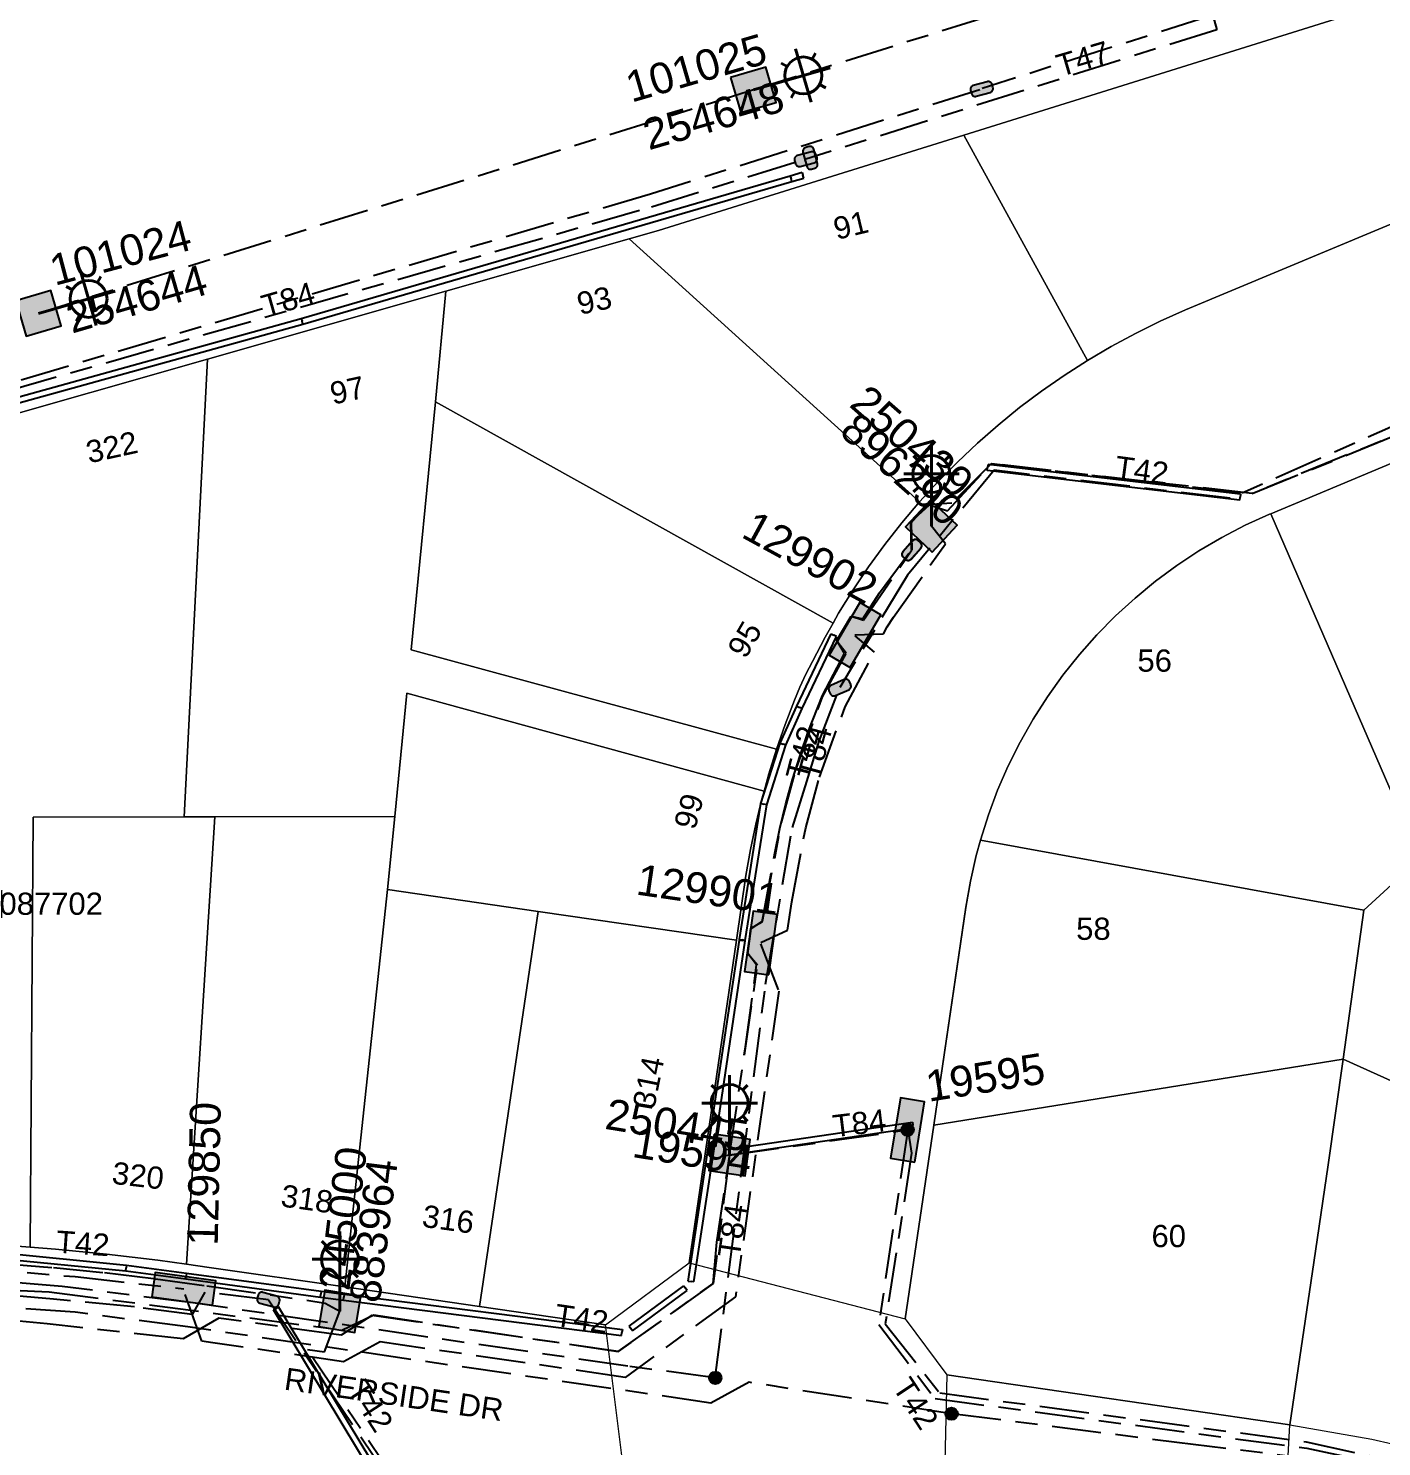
# Model space of a CAD drawing. Header units: metres. Extents: x 299140 to 300955, y 6226202 to 6227439.
# Drawn here: x 300373.7 to 300483.5, y 6226872.3 to 6226987.2 of the extents above; entities that cross this region are included whole.
import ezdxf
from ezdxf.enums import TextEntityAlignment as Align

# ---------------------------------------------------------------- set-up
doc = ezdxf.new("R2010")
doc.units = ezdxf.units.M
doc.linetypes.add('Cable Exist UG', pattern=[8.2, 4, -1.2, 1.8, -1.2])
doc.linetypes.add('HIDDEN', pattern=[0.375, 0.25, -0.125])
doc.layers.get('0').update_dxf_attribs({"color": 6})
for name, color, linetype, lineweight in [('Cadastre Land Parcels_SP_EXT', 9, 'Continuous', 5), ('Cadastre Other Property_SP_EXT', 9, 'HIDDEN', 5), ('Cadastre Roads_SP_EXT', 9, 'Continuous', 5)]:
    doc.layers.add(name, color=color, linetype=linetype, lineweight=lineweight)
for name, color, linetype in [('Duct_SP_EXT', 7, 'Continuous'), ('Equip_HV_EXT', 7, 'Continuous'), ('Equip_LV_EXT', 7, 'Continuous'), ('Equip_SL_EXT', 7, 'Continuous'), ('Equip_SP_SL_EXT', 7, 'Continuous'), ('Mains_HV_EXT', 7, 'Continuous'), ('Mains_LV_EXT', 7, 'Continuous'), ('Mains_LV_SL_EXT', 7, 'Continuous'), ('Mains_SL_EXT', 7, 'Continuous'), ('SupportsUG_SP_LV_EXT', 7, 'Continuous'), ('SupportsUG_SP_LV_SL_EXT', 7, 'Continuous')]:
    doc.layers.add(name, color=color, linetype=linetype)
doc.styles.add('COLUMN_LABEL', font='arial.ttf')
doc.styles.add('iecARIAL', font='arial.ttf', dxfattribs={"height": 2})
doc.styles.add('POLE_LABEL', font='arial.ttf')
doc.styles.get("Standard").update_dxf_attribs({"font": 'arial.ttf'})

# ---------------------------------------------------------------- blocks, each defined once
blk = doc.blocks.new('COLUMN_EXT')
blk.add_hatch(color=256).paths.add_polyline_path([(-1.49, 1.48), (-1.49, -1.49), (1.48, -1.49), (1.48, 1.48)])
blk.add_lwpolyline([(-1.49, -1.49), (1.48, -1.49), (1.48, 1.48), (-1.49, 1.48)], close=True)
for tag, height, style, flags, p in [('ASSET_NUM', 2.5, 'COLUMN_LABEL', 8, (2, 2)), ('STRUCTURE_PLANT_NUMBER', 0.2, 'POLE_LABEL', 9, (1.81, 0.03)), ('STREET_CODE', 0.2, 'COLUMN_LABEL', 9, (1.81, -0.2))]:
    blk.add_attdef(tag, text='', height=height, dxfattribs=dict(style=style, flags=flags)).set_placement(p, align=Align.MIDDLE_LEFT)
at = {"flags": 9}
for tag, p in [('COLUMN_TYPE', (1.81, -0.4)), ('OWNED_BY', (1.81, -0.6)), ('STATE', (1.81, -0.8)), ('USAGE', (1.81, -1)), ('LEGEND', (1.81, -1.2)), ('STREETNAME', (1.81, -1.6)), ('SUBURB', (1.81, -1.8)), ('LOCATION', (1.81, -1.4)), ('NOTES', (1.81, -2))]:
    blk.add_attdef(tag, text='', height=0.2, dxfattribs=at).set_placement(p, align=Align.MIDDLE_LEFT)
at = {"flags": 1}
blk.add_attdef('Z', (1.81, -2.35), '', height=0.2, dxfattribs=at)
blk = doc.blocks.new('PILLAR_EXT')
blk.add_hatch(color=256).paths.add_polyline_path([(-2.475, 0.99), (-2.475, -0.99), (2.475, -0.99), (2.475, 0.99)])
blk.add_lwpolyline([(-2.475, -0.99), (2.475, -0.99), (2.475, 0.99), (-2.475, 0.99)], close=True)
at = {"style": 'iecARIAL', "flags": 8}
blk.add_attdef('ASSET_NUM', (1.5, 3.5), '', height=2.5, dxfattribs=at)
for tag, p, flags in [('OWNED_BY', (0, -0.2), 9), ('STATE', (0, -0.4), 9), ('SUPPORT_TYPE', (0, -0.6), 9), ('USAGE', (0, -0.8), 9), ('LEGEND', (0, -1), 9), ('LOCATION', (0, -1.2), 9), ('STREETNAME', (0, -1.8), 9), ('SUBURB', (0, -2), 1), ('NOTES', (0, -1.4), 9), ('PARENT', (0, -1.6), 9)]:
    blk.add_attdef(tag, p, '', height=0.2, dxfattribs=dict(flags=flags))
blk = doc.blocks.new('SL_LANTERN_EXT')
at = {"lineweight": 40}
for p, q in [((0, 1.97), (0, 6.47)), ((-1.46, 5.68), (-1.06, 5.28)), ((1.46, 5.68), (1.06, 5.28)), ((-2.25, 4.22), (2.25, 4.22)), ((-1.46, 2.76), (-1.06, 3.16)), ((0, 0), (0, 2.72)), ((1.46, 2.76), (1.06, 3.16))]:
    blk.add_line(p, q, dxfattribs=at)
blk.add_circle((0, 4.22), 1.5, dxfattribs=at)
at = {"style": 'iecARIAL', "flags": 8}
blk.add_attdef('ASSET_NUM', (1.5, 1.5), '', height=2.5, dxfattribs=at)
for tag, p, height, flags in [('CONSTRUCTED_VOLTAGE', (0.98, -0.65), 0.2, 9), ('CONTROL_TYPE', (0.98, -0.85), 0.2, 9), ('LANTERN_PURPOSE', (0.98, -1.05), 0.2, 9), ('LANTERN_TYPE', (0.98, -1.25), 0.2, 9), ('LNUMBER', (2.18, -3.25), 2.5, 8), ('OPERATING_VOLTAGE', (0.98, -1.65), 0.2, 9), ('ORIENTATION', (0.98, -1.85), 0.2, 9), ('OWNED_BY', (0.98, -2.05), 0.2, 9), ('STATE', (0.98, -2.25), 0.2, 9), ('NO_PHASES', (0.98, -1.45), 0.2, 9), ('USAGE', (0.98, -2.45), 0.2, 9), ('CEXIST', (0.98, -2.65), 0.2, 9), ('CNEW', (0.98, -2.85), 0.2, 9), ('CNUMBER', (0.98, -3.05), 0.2, 9), ('CREMOVE', (0.98, -3.25), 0.2, 9), ('CREPLACE', (0.98, -3.45), 0.2, 9), ('LKINGHEIGHT', (0.98, -3.65), 0.2, 9), ('LBRACKET', (0.98, -3.85), 0.2, 9), ('LBRACKETVOCAB', (0.98, -4.05), 0.2, 9), ('LCATEGORY', (0.98, -4.25), 0.2, 9), ('LCHARGE1', (0.98, -4.45), 0.2, 9), ('LCHARGE1PERCENT', (0.98, -4.65), 0.2, 9), ('LCHARGE2', (0.98, -4.85), 0.2, 9), ('LCHARGE2PERCENT', (0.98, -5.05), 0.2, 9), ('LCHARGE3', (0.98, -5.25), 0.2, 9), ('LCHARGE3PERCENT', (0.98, -5.45), 0.2, 9), ('LEXIST', (0.98, -5.65), 0.2, 9), ('LLAMP', (0.98, -5.85), 0.2, 9), ('LLAMPVOCAB', (0.98, -6.05), 0.2, 9), ('LMAST', (0.98, -6.25), 0.2, 9), ('LMASTVOCAB', (0.98, -6.45), 0.2, 9), ('LNEW', (0.98, -6.65), 0.2, 9), ('LANTNUMBER', (0.98, -6.85), 0.2, 9), ('LOUTREACH', (0.98, -7.25), 0.2, 9), ('LOUTREACHVOCAB', (0.98, -7.45), 0.2, 9), ('LRATECODE', (0.98, -7.65), 0.2, 9), ('LREMOVE', (0.98, -7.85), 0.2, 9), ('LREPLACE', (0.98, -8.05), 0.2, 9), ('STREETNAME', (0.98, -9.25), 0.2, 9), ('LTYPE', (0.98, -8.25), 0.2, 9), ('LTYPEVOCAB', (0.98, -8.45), 0.2, 9), ('LEGEND', (0.98, -8.65), 0.2, 9), ('LOCATION', (0.98, -8.85), 0.2, 9), ('NOTES', (0.98, -9.05), 0.2, 9), ('SUBURB', (0.98, -9.45), 0.2, 1)]:
    blk.add_attdef(tag, p, '', height=height, dxfattribs=dict(flags=flags))
blk = doc.blocks.new('SL_STJ_EXT')
h = blk.add_hatch(color=256)
edge = h.paths.add_edge_path()
edge.add_ellipse((-0.59, 0.13), major_axis=(0.226, 0.226), ratio=1, start_angle=45, end_angle=135)
edge.add_line((-0.91, 0.13), (-0.91, -0.13))
edge.add_ellipse((-0.59, -0.13), major_axis=(0.226, 0.226), ratio=1, start_angle=135, end_angle=225)
edge.add_line((-0.59, -0.45), (0.59, -0.45))
edge.add_ellipse((0.59, -0.13), major_axis=(-0.226, 0.226), ratio=1, start_angle=135, end_angle=225)
edge.add_line((0.91, -0.13), (0.91, 0.13))
edge.add_ellipse((0.59, 0.13), major_axis=(-0.226, 0.226), ratio=1, start_angle=225, end_angle=315)
edge.add_line((0.59, 0.45), (-0.59, 0.45))
blk.add_lwpolyline([(-0.91, 0.13), (-0.91, -0.13, 0.414214), (-0.59, -0.45), (0.59, -0.45, 0.414214), (0.91, -0.13), (0.91, 0.13, 0.414214), (0.59, 0.45), (-0.59, 0.45, 0.414214)], format="xyb", close=True)
at = {"flags": 1}
blk.add_attdef('Z', (0, 0), '', height=0.2, dxfattribs=at)
at = {"flags": 9}
for tag, p in [('ORIENTATION', (0, 0)), ('USAGE', (0, -0.2)), ('LEGEND', (0, -0.4)), ('NOTES', (0, -0.6))]:
    blk.add_attdef(tag, text='', height=0.2, dxfattribs=at).set_placement(p, align=Align.MIDDLE_LEFT)
blk = doc.blocks.new('HV_STJ_EXT')
h = blk.add_hatch(color=256)
edge = h.paths.add_edge_path()
edge.add_ellipse((-0.59, 0.13), major_axis=(0.226, 0.226), ratio=1, start_angle=45, end_angle=135)
edge.add_line((-0.91, 0.13), (-0.91, -0.13))
edge.add_ellipse((-0.59, -0.13), major_axis=(0.226, 0.226), ratio=1, start_angle=135, end_angle=225)
edge.add_line((-0.59, -0.45), (0.59, -0.45))
edge.add_ellipse((0.59, -0.13), major_axis=(-0.226, 0.226), ratio=1, start_angle=135, end_angle=225)
edge.add_line((0.91, -0.13), (0.91, 0.13))
edge.add_ellipse((0.59, 0.13), major_axis=(-0.226, 0.226), ratio=1, start_angle=225, end_angle=315)
edge.add_line((0.59, 0.45), (-0.59, 0.45))
blk.add_lwpolyline([(-0.91, 0.13), (-0.91, -0.13, 0.414214), (-0.59, -0.45), (0.59, -0.45, 0.414214), (0.91, -0.13), (0.91, 0.13, 0.414214), (0.59, 0.45), (-0.59, 0.45, 0.414214)], format="xyb", close=True)
for tag, flags, p in [('ORIENTATION', 9, (1.5, 0)), ('Z', 1, (1.5, -0.8)), ('USAGE', 9, (1.5, -0.2)), ('LEGEND', 9, (1.5, -0.4)), ('NOTES', 9, (1.5, -0.6))]:
    blk.add_attdef(tag, text='', height=0.2, dxfattribs=dict(flags=flags)).set_placement(p, align=Align.MIDDLE_LEFT)
blk = doc.blocks.new('LV_STJ_EXT')
h = blk.add_hatch(color=256)
edge = h.paths.add_edge_path()
edge.add_ellipse((-0.59, 0.13), major_axis=(0.226, 0.226), ratio=1, start_angle=45, end_angle=135)
edge.add_line((-0.91, 0.13), (-0.91, -0.13))
edge.add_ellipse((-0.59, -0.13), major_axis=(0.226, 0.226), ratio=1, start_angle=135, end_angle=225)
edge.add_line((-0.59, -0.45), (0.59, -0.45))
edge.add_ellipse((0.59, -0.13), major_axis=(-0.226, 0.226), ratio=1, start_angle=135, end_angle=225)
edge.add_line((0.91, -0.13), (0.91, 0.13))
edge.add_ellipse((0.59, 0.13), major_axis=(-0.226, 0.226), ratio=1, start_angle=225, end_angle=315)
edge.add_line((0.59, 0.45), (-0.59, 0.45))
blk.add_lwpolyline([(-0.91, 0.13), (-0.91, -0.13, 0.414214), (-0.59, -0.45), (0.59, -0.45, 0.414214), (0.91, -0.13), (0.91, 0.13, 0.414214), (0.59, 0.45), (-0.59, 0.45, 0.414214)], format="xyb", close=True)
at = {"flags": 1}
blk.add_attdef('Z', (0, 0), '', height=0.2, dxfattribs=at)
at = {"flags": 9}
for tag, p in [('ORIENTATION', (0, 0)), ('USAGE', (0, -0.2)), ('LEGEND', (0, -0.4)), ('NOTES', (0, -0.6))]:
    blk.add_attdef(tag, text='', height=0.2, dxfattribs=at).set_placement(p, align=Align.MIDDLE_LEFT)
blk = doc.blocks.new('CONNECTOR_NODE_EXT')
h = blk.add_hatch(color=256)
edge = h.paths.add_edge_path()
edge.add_arc((0, 0), 0.5, 0, 360)
blk.add_circle((0, 0), 0.5)
at = {"flags": 1}
blk.add_attdef('Z', (0, 0), '', height=0.2, dxfattribs=at)
at = {"flags": 9}
for tag, p in [('CONNECTOR_TYPE', (0, 0)), ('CONSTRUCTED_VOLTAGE', (0, -0.2)), ('OPERATING_VOLTAGE', (0, -0.6)), ('ORIENTATION', (0, -0.8)), ('SUBTYPE', (0, -1)), ('NO_PHASES', (0, -0.4)), ('USAGE', (0, -1.2)), ('NOTES', (0, -1.4))]:
    blk.add_attdef(tag, text='', height=0.2, dxfattribs=at).set_placement(p, align=Align.MIDDLE_LEFT)

msp = doc.modelspace()

# ---------------------------------------------------------------- linework, layer by layer
at = {"layer": 'Cadastre Land Parcels_SP_EXT', "linetype": 'Continuous'}
msp.add_lwpolyline([(300569.3, 6227015.97), (300449.63, 6226978.58), (300459.64, 6226960.31), (300461.57, 6226961.44), (300463.54, 6226962.5), (300465.54, 6226963.49), (300467.6, 6226964.43), (300513.98, 6226983.77), (300516.01, 6226984.56), (300518.07, 6226985.28), (300520.14, 6226985.91), (300522.24, 6226986.48), (300524.36, 6226986.96), (300526.49, 6226987.37)], dxfattribs=at)
for points in [[(300447.53, 6226950.49), (300449.1, 6226952.08), (300450.72, 6226953.61), (300452.41, 6226955.08), (300454.14, 6226956.49), (300455.93, 6226957.83), (300457.76, 6226959.1), (300459.64, 6226960.31), (300449.63, 6226978.58), (300424.85, 6226970.84), (300422.47, 6226970.16), (300446.02, 6226948.84), (300447.53, 6226950.49)], [(300439.46, 6226939.82), (300440.64, 6226941.72), (300441.88, 6226943.57), (300443.2, 6226945.38), (300444.58, 6226947.14), (300446.02, 6226948.84), (300422.47, 6226970.16), (300407.6, 6226965.92), (300406.77, 6226956.95), (300439.01, 6226939.02), (300439.46, 6226939.82)], [(300404.8, 6226936.85), (300406.77, 6226956.95), (300407.6, 6226965.92), (300388.26, 6226960.41), (300386.38, 6226923.31), (300388.88, 6226923.32), (300403.46, 6226923.34), (300404.45, 6226933.35), (300433.42, 6226925.4), (300433.8, 6226926.8), (300434.43, 6226928.81), (300404.8, 6226936.85)], [(300388.26, 6226960.41), (300369.28, 6226955.01), (300371.65, 6226928.4), (300371.37, 6226888.63), (300371.76, 6226888.6), (300373.88, 6226888.43), (300374.12, 6226923.3), (300386.38, 6226923.31), (300388.26, 6226960.41)], [(300435.13, 6226930.8), (300435.89, 6226932.77), (300436.31, 6226933.83), (300436.79, 6226934.88), (300437.33, 6226935.9), (300438.36, 6226937.88), (300439.01, 6226939.02), (300406.77, 6226956.95), (300404.8, 6226936.85), (300434.43, 6226928.81), (300435.13, 6226930.8)], [(300486.62, 6226919.93), (300497.27, 6226925.97), (300505.42, 6226930.67), (300503.43, 6226934.1), (300501.62, 6226937.64), (300500.2, 6226940.76), (300495.33, 6226952.24), (300490.07, 6226954.38), (300474.51, 6226947.88), (300486.62, 6226919.93)], [(300486.62, 6226919.93), (300474.51, 6226947.88), (300474.4, 6226947.84), (300472.44, 6226946.95), (300470.54, 6226945.96), (300468.69, 6226944.87), (300466.9, 6226943.69), (300465.17, 6226942.42), (300463.51, 6226941.05), (300461.92, 6226939.61), (300460.41, 6226938.08), (300458.99, 6226936.47), (300457.65, 6226934.79), (300456.4, 6226933.05), (300455.25, 6226931.24), (300454.18, 6226929.37), (300453.22, 6226927.45), (300452.36, 6226925.48), (300451.61, 6226923.47), (300450.96, 6226921.42), (300482.07, 6226915.74), (300486.62, 6226919.93)], [(300431.94, 6226918.56), (300432.32, 6226920.66), (300432.75, 6226922.72), (300433.24, 6226924.77), (300433.42, 6226925.4), (300404.45, 6226933.35), (300403.46, 6226923.34), (300402.86, 6226917.41), (300415.1, 6226915.64), (300431.17, 6226913.32), (300431.94, 6226918.56)], [(300512.12, 6226921.42), (300511.63, 6226922.01), (300511.14, 6226922.6), (300510.67, 6226923.19), (300510.2, 6226923.79), (300509.73, 6226924.39), (300509.27, 6226925), (300508.82, 6226925.61), (300508.37, 6226926.23), (300507.93, 6226926.85), (300507.5, 6226927.48), (300507.07, 6226928.11), (300506.64, 6226928.74), (300506.23, 6226929.38), (300505.82, 6226930.02), (300505.42, 6226930.67), (300497.27, 6226925.97), (300486.62, 6226919.93), (300482.07, 6226915.74), (300480.38, 6226903.68), (300495.85, 6226896.7), (300512.12, 6226921.42)], [(300388.88, 6226923.32), (300386.38, 6226923.31), (300374.12, 6226923.3), (300373.88, 6226888.43), (300375.93, 6226888.27), (300380.09, 6226887.85), (300384.24, 6226887.36), (300386.58, 6226887.04), (300388.88, 6226923.32)], [(300402.86, 6226917.41), (300403.46, 6226923.34), (300388.88, 6226923.32), (300386.58, 6226887.04), (300388.42, 6226886.79), (300399.41, 6226885.2), (300402.86, 6226917.41)], [(300482.07, 6226915.74), (300450.96, 6226921.42), (300450.62, 6226920.18), (300450.15, 6226918.09), (300449.78, 6226915.97), (300447.18, 6226898.31), (300480.38, 6226903.68), (300482.07, 6226915.74)], [(300415.1, 6226915.64), (300402.86, 6226917.41), (300399.41, 6226885.2), (300410.33, 6226883.62), (300415.1, 6226915.64)], [(300427.34, 6226887.16), (300431.17, 6226913.32), (300415.1, 6226915.64), (300410.33, 6226883.62), (300420.55, 6226882.14), (300427.34, 6226887.16)], [(300476.06, 6226874.02), (300478.01, 6226887.18), (300479.16, 6226895.11), (300480.38, 6226903.68), (300447.18, 6226898.31), (300444.87, 6226882.61), (300448.25, 6226878.08), (300476.06, 6226874.02)], [(300498.6, 6226895.46), (300480.38, 6226903.68), (300479.16, 6226895.11), (300478.01, 6226887.18), (300476.06, 6226874.02), (300482.72, 6226872.86), (300489.3, 6226871.36), (300494.58, 6226869.89), (300498.6, 6226895.46)]]:
    msp.add_lwpolyline(points, close=True, dxfattribs=at)
at = {"layer": 'Cadastre Roads_SP_EXT', "linetype": 'Continuous'}
for points in [[(300205.55, 6226948.1), (300216.46, 6226946.54), (300231.33, 6226944.42), (300251.36, 6226941.55), (300260.54, 6226940.24), (300263.43, 6226940.43), (300264.55, 6226940.51), (300266.51, 6226940.64), (300280.28, 6226941.54), (300296.87, 6226942.64), (300313.31, 6226943.72), (300334.67, 6226945.13), (300348.25, 6226949.07), (300324.27, 6226952.89), (300352.82, 6226960.94), (300355.52, 6226951.09), (300369.28, 6226955.01), (300388.26, 6226960.41), (300407.6, 6226965.92), (300422.47, 6226970.16), (300424.85, 6226970.84), (300449.63, 6226978.58), (300569.3, 6227015.97)], [(300513.98, 6226983.77), (300467.6, 6226964.43), (300465.54, 6226963.49), (300463.54, 6226962.5), (300461.57, 6226961.44), (300459.64, 6226960.31), (300457.76, 6226959.1), (300455.93, 6226957.83), (300454.14, 6226956.49), (300452.41, 6226955.08), (300450.72, 6226953.61), (300449.1, 6226952.08), (300447.53, 6226950.49), (300446.02, 6226948.84), (300444.58, 6226947.14), (300443.2, 6226945.38), (300441.88, 6226943.57), (300440.64, 6226941.72), (300439.46, 6226939.82), (300439.01, 6226939.02), (300438.36, 6226937.88), (300437.33, 6226935.9), (300436.79, 6226934.88), (300436.31, 6226933.83), (300435.89, 6226932.77), (300435.13, 6226930.8), (300434.43, 6226928.81), (300433.8, 6226926.8), (300433.42, 6226925.4), (300433.24, 6226924.77), (300432.75, 6226922.72), (300432.32, 6226920.66), (300431.94, 6226918.56), (300431.17, 6226913.32), (300427.34, 6226887.16), (300444.87, 6226882.61), (300447.18, 6226898.31), (300449.78, 6226915.98), (300450.15, 6226918.09), (300450.62, 6226920.18), (300450.96, 6226921.42), (300451.61, 6226923.47), (300452.36, 6226925.48), (300453.22, 6226927.45), (300454.18, 6226929.37), (300455.24, 6226931.24), (300456.4, 6226933.05), (300457.65, 6226934.79), (300458.99, 6226936.47), (300460.41, 6226938.08), (300461.92, 6226939.61), (300463.51, 6226941.05), (300465.17, 6226942.42), (300466.89, 6226943.69), (300468.69, 6226944.87), (300470.54, 6226945.96), (300472.45, 6226946.95), (300474.4, 6226947.84), (300474.51, 6226947.88), (300490.07, 6226954.38)], [(300373.42, 6226870.64), (300377.67, 6226870.25), (300381.91, 6226869.77), (300384.33, 6226869.42), (300385.75, 6226869.22), (300403.32, 6226866.63), (300422.14, 6226863.86), (300422.84, 6226863.76), (300420.55, 6226882.14), (300420.55, 6226882.14), (300410.33, 6226883.62), (300399.41, 6226885.2), (300388.42, 6226886.79), (300386.58, 6226887.04), (300384.24, 6226887.36), (300380.09, 6226887.85), (300375.93, 6226888.27), (300373.88, 6226888.43), (300371.76, 6226888.6)]]:
    msp.add_lwpolyline(points, dxfattribs=at)
msp.add_lwpolyline([(300476.06, 6226874.02), (300448.25, 6226878.08), (300448.03, 6226868.65), (300447.82, 6226860.08), (300461.18, 6226858.12), (300461.78, 6226858.03), (300473.36, 6226856.38), (300475.11, 6226856.06), (300475.58, 6226865), (300476.06, 6226874.02)], close=True, dxfattribs=at)
at = {"layer": 'Duct_SP_EXT'}
for p, q in [((300395.88, 6226963.72), (300435.54, 6226975.28)), ((300396.01, 6226963.26), (300435.67, 6226974.82)), ((300435.54, 6226975.28), (300436.5, 6226975.57)), ((300435.54, 6226975.28), (300435.61, 6226975.05)), ((300435.67, 6226974.82), (300435.61, 6226975.05)), ((300435.67, 6226974.82), (300436.64, 6226975.1)), ((300436.5, 6226975.57), (300436.57, 6226975.33)), ((300436.64, 6226975.1), (300436.57, 6226975.33)), ((300368.04, 6226956), (300395.88, 6226963.72)), ((300368.17, 6226955.54), (300396.01, 6226963.26)), ((300395.88, 6226963.72), (300395.94, 6226963.49)), ((300396.01, 6226963.26), (300395.94, 6226963.49)), ((300451.52, 6226951.4), (300451.55, 6226951.64)), ((300451.58, 6226951.88), (300451.55, 6226951.64)), ((300472.06, 6226949.46), (300451.58, 6226951.88)), ((300472.01, 6226948.98), (300451.52, 6226951.4)), ((300472.06, 6226949.46), (300472.03, 6226949.22)), ((300472.01, 6226948.98), (300472.03, 6226949.22)), ((300436.06, 6226932.29), (300438.85, 6226938.15)), ((300436.5, 6226932.09), (300439.28, 6226937.94)), ((300438.85, 6226938.15), (300439.07, 6226938.04)), ((300439.28, 6226937.94), (300439.07, 6226938.04)), ((300434.73, 6226929.29), (300436.06, 6226932.29)), ((300435.18, 6226929.12), (300436.5, 6226932.09)), ((300436.06, 6226932.29), (300436.28, 6226932.19)), ((300436.5, 6226932.09), (300436.28, 6226932.19)), ((300433.16, 6226924.4), (300434.73, 6226929.29)), ((300433.63, 6226924.29), (300435.18, 6226929.12)), ((300434.73, 6226929.29), (300434.96, 6226929.21)), ((300435.18, 6226929.12), (300434.96, 6226929.21)), ((300431.42, 6226913.37), (300433.16, 6226924.4)), ((300431.89, 6226913.29), (300433.63, 6226924.29)), ((300433.16, 6226924.4), (300433.4, 6226924.34)), ((300433.63, 6226924.29), (300433.4, 6226924.34)), ((300429.24, 6226898.82), (300431.41, 6226913.32)), ((300429.71, 6226898.75), (300431.89, 6226913.25)), ((300431.41, 6226913.32), (300431.42, 6226913.37)), ((300431.41, 6226913.32), (300431.65, 6226913.29)), ((300431.42, 6226913.37), (300431.65, 6226913.33)), ((300431.42, 6226913.37), (300431.65, 6226913.33)), ((300431.89, 6226913.29), (300431.65, 6226913.33)), ((300431.89, 6226913.29), (300431.65, 6226913.33)), ((300431.89, 6226913.25), (300431.65, 6226913.29)), ((300431.89, 6226913.25), (300431.89, 6226913.29)), ((300428.82, 6226896.08), (300429.24, 6226898.82)), ((300429.24, 6226898.82), (300429.47, 6226898.78)), ((300429.3, 6226896.01), (300429.71, 6226898.75)), ((300429.71, 6226898.75), (300429.47, 6226898.78)), ((300430.19, 6226896.33), (300445.45, 6226898.56)), ((300430.26, 6226895.85), (300445.52, 6226898.09)), ((300445.45, 6226898.56), (300445.48, 6226898.32)), ((300445.52, 6226898.09), (300445.48, 6226898.32)), ((300427.25, 6226885.68), (300428.82, 6226896.08)), ((300427.73, 6226885.61), (300429.3, 6226896.01)), ((300428.82, 6226896.08), (300429.06, 6226896.05)), ((300428.82, 6226896.08), (300429.06, 6226896.05)), ((300429.3, 6226896.01), (300429.06, 6226896.05)), ((300429.3, 6226896.01), (300429.06, 6226896.05)), ((300430.19, 6226896.33), (300430.22, 6226896.09)), ((300430.26, 6226895.85), (300430.22, 6226896.09)), ((300368.66, 6226887.79), (300381.66, 6226886.51)), ((300368.71, 6226888.26), (300381.71, 6226886.98)), ((300381.66, 6226886.51), (300381.68, 6226886.74)), ((300381.66, 6226886.51), (300386.52, 6226885.85)), ((300381.71, 6226886.98), (300381.68, 6226886.74)), ((300381.71, 6226886.98), (300386.58, 6226886.33)), ((300386.52, 6226885.85), (300386.55, 6226886.09)), ((300386.52, 6226885.85), (300386.55, 6226886.09)), ((300386.58, 6226886.33), (300386.55, 6226886.09)), ((300386.58, 6226886.33), (300386.55, 6226886.09)), ((300386.58, 6226886.33), (300397.5, 6226884.86)), ((300386.52, 6226885.85), (300397.43, 6226884.38)), ((300422.46, 6226882.02), (300426.9, 6226885.28)), ((300426.9, 6226885.28), (300427.04, 6226885.09)), ((300427.18, 6226884.9), (300427.04, 6226885.09)), ((300427.25, 6226885.68), (300427.49, 6226885.65)), ((300427.73, 6226885.61), (300427.49, 6226885.65)), ((300397.43, 6226884.38), (300397.46, 6226884.62)), ((300397.43, 6226884.38), (300399.31, 6226884.14)), ((300397.5, 6226884.86), (300397.46, 6226884.62)), ((300397.5, 6226884.86), (300399.37, 6226884.62)), ((300399.31, 6226884.14), (300399.34, 6226884.38)), ((300399.31, 6226884.14), (300399.34, 6226884.38)), ((300399.31, 6226884.14), (300421.86, 6226881.26)), ((300399.37, 6226884.62), (300399.34, 6226884.38)), ((300399.37, 6226884.62), (300399.34, 6226884.38)), ((300399.37, 6226884.62), (300421.92, 6226881.74)), ((300422.74, 6226881.64), (300427.18, 6226884.9)), ((300393.62, 6226883.34), (300393.83, 6226883.46)), ((300402.91, 6226867.98), (300393.62, 6226883.34)), ((300394.03, 6226883.59), (300393.83, 6226883.46)), ((300403.32, 6226868.23), (300394.03, 6226883.59)), ((300421.86, 6226881.26), (300421.89, 6226881.5)), ((300421.92, 6226881.74), (300421.89, 6226881.5)), ((300422.46, 6226882.02), (300422.6, 6226881.83)), ((300422.74, 6226881.64), (300422.6, 6226881.83))]:
    msp.add_line(p, q, dxfattribs=at)
at = {"layer": 'Mains_HV_EXT', "linetype": 'Cable Exist UG'}
for points in [[(300469.45, 6226988.19), (300451.11, 6226982.36)], [(300450.91, 6226982.26), (300424.19, 6226973.79), (300355.74, 6226953.58), (300356.81, 6226950.1)], [(300493.58, 6226959.04), (300471.22, 6226949.14), (300452.08, 6226951.42), (300445.04, 6226942.91), (300439.56, 6226933.79)], [(300429.46, 6226877.83), (300433.54, 6226909.74), (300435.71, 6226922.45), (300436.89, 6226926.18), (300437.88, 6226929.45), (300439.56, 6226933.79)], [(300448.62, 6226874.92), (300432.2, 6226877.47), (300429.11, 6226875.79), (300386.69, 6226881.96), (300377.53, 6226883.15), (300369.33, 6226883.74), (300357.39, 6226884.05), (300354.93, 6226884.06), (300354.72, 6226892.35)], [(300429.46, 6226877.83), (300422.36, 6226878.78), (300387.07, 6226883.91), (300376.49, 6226885.24), (300372.6, 6226885.57), (300366.22, 6226885.9), (300356.84, 6226886.09), (300356.67, 6226892.34), (300354.75, 6226892.58)], [(300448.64, 6226874.95), (300466.9, 6226872.62), (300476.1, 6226871.49), (300488.19, 6226868.64), (300499.52, 6226865.15), (300514.4, 6226858.78), (300527.6, 6226851), (300540.23, 6226840.73), (300550.28, 6226830.81), (300558.81, 6226819.84), (300565.28, 6226810.35), (300569.64, 6226801.97), (300575.96, 6226787.53), (300579.97, 6226772.63), (300582.22, 6226758.88), (300582.67, 6226752.12), (300582.41, 6226742.52), (300578.8, 6226700.74), (300589.78, 6226684.67), (300600.51, 6226683.82), (300602.83, 6226676.98)]]:
    msp.add_lwpolyline(points, dxfattribs=at)
at = {"layer": 'Mains_LV_EXT', "linetype": 'Cable Exist UG'}
for points in [[(300451.65, 6227057.08), (300451.6, 6227053.56), (300470.13, 6226987.13), (300436.72, 6226976.6), (300436.75, 6226976.48)], [(300355.81, 6226953.34), (300358.11, 6226955.86), (300368.57, 6226958.87), (300368.57, 6226958.87), (300370.39, 6226957.37), (300372.16, 6226957.88), (300424.28, 6226972.76), (300436.54, 6226976.59)], [(300488.29, 6226955.74), (300473, 6226949.52), (300451.86, 6226951.95), (300448.65, 6226948.75), (300446.62, 6226948.61), (300445.34, 6226947.15), (300445.4, 6226944.95)], [(300430.62, 6226895.89), (300432.89, 6226911.3), (300432.11, 6226912.22), (300432.38, 6226914.25), (300433.3, 6226914.86), (300434.84, 6226922.85), (300435.99, 6226927.13), (300438.15, 6226933.05), (300440.07, 6226936.58), (300439.28, 6226937.58), (300440.48, 6226939.57), (300441.47, 6226939.26), (300445.4, 6226944.95)], [(300433.15, 6226913.13), (300435.32, 6226914.12), (300435.32, 6226914.12), (300435.66, 6226916.41), (300436.79, 6226922.41), (300437.9, 6226926.52), (300439.99, 6226932.24), (300442.36, 6226936.66), (300440.8, 6226937.98)], [(300433.13, 6226913.03), (300434.6, 6226909.17), (300434.6, 6226909.17), (300431.09, 6226884.41), (300422.14, 6226877.87), (300402.29, 6226880.75), (300399.29, 6226879.14), (300399.29, 6226879.14), (300388.71, 6226880.68), (300387.81, 6226880.81), (300386.32, 6226885.01)], [(300430.62, 6226895.89), (300445.06, 6226897.93)], [(300445.08, 6226897.96), (300442.72, 6226882.17), (300447.28, 6226876.16), (300477.45, 6226872.12), (300483.75, 6226870.8), (300489, 6226869.46), (300493.69, 6226868.07)], [(300430.62, 6226895.89), (300429.28, 6226885.49), (300421.59, 6226879.97), (300401.59, 6226882.89), (300399.11, 6226881.29), (300389.19, 6226882.68), (300386.31, 6226881), (300375.26, 6226882.21), (300370.47, 6226882.65), (300362.77, 6226883.04), (300355.91, 6226883.11), (300355.39, 6226890.89), (300354.64, 6226892.61)], [(300393.21, 6226884.17), (300388.05, 6226884.78), (300387.03, 6226882.96), (300382.34, 6226883.58), (300375.77, 6226884.21), (300369.38, 6226884.78), (300356.56, 6226885.08), (300356.13, 6226891.45), (300354.64, 6226892.61)], [(300368.46, 6226886.8), (300377.53, 6226886.04), (300386.35, 6226885.05)], [(300393.21, 6226884.17), (300403.86, 6226868.36)]]:
    msp.add_lwpolyline(points, dxfattribs=at)
at = {"layer": 'Mains_LV_SL_EXT', "linetype": 'Cable Exist UG'}
msp.add_lwpolyline([(300440.79, 6226938.06), (300443.09, 6226938.15), (300443.09, 6226938.15), (300443.41, 6226938.73), (300443.92, 6226939.51), (300446.9, 6226943.71), (300448.12, 6226945.45), (300446.99, 6226946.89)], dxfattribs=at)
at = {"layer": 'Mains_SL_EXT', "linetype": 'Cable Exist UG'}
for points in [[(300460.21, 6227023.38), (300470.13, 6226987.13), (300437.16, 6226976.74)], [(300490.82, 6227000.45), (300432.55, 6226982.24)], [(300432.55, 6226982.24), (300374.57, 6226964.13)], [(300445.36, 6226944.99), (300445.33, 6226947.24), (300446.83, 6226948.61), (300448.3, 6226948.13), (300451.86, 6226951.95), (300473, 6226949.52), (300488.29, 6226955.74)], [(300430.62, 6226895.89), (300431.91, 6226904.66), (300432.8, 6226911.31), (300432.11, 6226912.23), (300432.35, 6226914.29), (300433.27, 6226914.81), (300434.28, 6226920.37), (300434.7, 6226922.38), (300435.18, 6226924.36), (300435.72, 6226926.33), (300436.33, 6226928.28), (300437, 6226930.2), (300437.75, 6226932.13), (300438.15, 6226933.14), (300439.94, 6226936.55), (300439.33, 6226937.6), (300440.48, 6226939.58), (300441.43, 6226939.36), (300442.77, 6226941.48), (300445.36, 6226944.99)], [(300430.62, 6226895.89), (300445.06, 6226897.93)], [(300445.08, 6226897.96), (300445.38, 6226896.06), (300443.24, 6226882.22), (300447.66, 6226876.61), (300477.39, 6226872.65), (300484, 6226871.2), (300488.28, 6226870.16), (300492.09, 6226869.08), (300493.71, 6226868.14)], [(300354.48, 6226894.44), (300356.07, 6226888.43), (300356.11, 6226885.65), (300375.44, 6226884.81), (300399.17, 6226881.71), (300401.76, 6226882.93), (300421.59, 6226879.97), (300429.28, 6226885.49), (300429.59, 6226888.84), (300430.62, 6226895.89)], [(300354.48, 6226894.44), (300360.99, 6226887.59), (300360.99, 6226887.59), (300363.36, 6226887.53), (300366.24, 6226887.41), (300367.51, 6226887.36), (300371.65, 6226887.11), (300375.79, 6226886.77), (300379.93, 6226886.36), (300384.05, 6226885.87), (300388.21, 6226885.3), (300397.81, 6226883.9), (300399.01, 6226883.23)], [(300403.86, 6226868.36), (300403.57, 6226869.42), (300396.37, 6226880.13), (300397.77, 6226879.93), (300399.01, 6226883.23)]]:
    msp.add_lwpolyline(points, dxfattribs=at)

# ---------------------------------------------------------------- block references
at = {"layer": 'Equip_HV_EXT'}
for p, rotation in [((300451.07, 6226982.32), 15.86265850742479), ((300439.56, 6226933.79), 23.87607784124969)]:
    msp.add_blockref('HV_STJ_EXT', p, dxfattribs=dict(at, rotation=rotation))
for p in [(300429.46, 6226877.83), (300448.62, 6226874.92)]:
    msp.add_blockref('CONNECTOR_NODE_EXT', p, dxfattribs=at)
at = {"layer": 'Equip_LV_EXT'}
for p, rotation in [((300436.8, 6226976.63), 14.69196028567767), ((300445.4, 6226944.95), 48.5708602290738), ((300393.21, 6226884.17), 344.4489786159975)]:
    msp.add_blockref('LV_STJ_EXT', p, dxfattribs=dict(at, rotation=rotation))
at = {"layer": 'Equip_SL_EXT'}
for p, rotation in [((300437.16, 6226976.74), 285.0143304210974), ((300445.4, 6226944.95), 47.43498242431291)]:
    msp.add_blockref('SL_STJ_EXT', p, dxfattribs=dict(at, rotation=rotation))
msp.add_blockref('CONNECTOR_NODE_EXT', (300445.06, 6226897.93), dxfattribs=at)
at = {"layer": 'Equip_SP_SL_EXT'}
ref = msp.add_blockref('SL_LANTERN_EXT', (300432.55, 6226982.24), dxfattribs=dict(at, rotation=286.1980066909481))
ref.add_attrib('ASSET_NUM', '101025', dxfattribs={"layer": '0', "height": 2.5, "rotation": 16.2342, "style": 'iecARIAL'}).set_placement((300434.05, 6226983.74), align=Align.BOTTOM_RIGHT)
ref = msp.add_blockref('SL_LANTERN_EXT', (300374.57, 6226964.13), dxfattribs=dict(at, rotation=286.1980066909481))
ref.add_attrib('ASSET_NUM', '101024', dxfattribs={"layer": '0', "height": 2.5, "rotation": 14.7885, "style": 'iecARIAL'}).set_placement((300376.07, 6226965.63), align=Align.BOTTOM_LEFT)
ref = msp.add_blockref('SL_LANTERN_EXT', (300446.99, 6226946.89), dxfattribs=at)
ref.add_attrib('ASSET_NUM', '250439', dxfattribs={"layer": '0', "height": 2.5, "rotation": 318.6985, "style": 'iecARIAL'}).set_placement((300448.49, 6226948.39), align=Align.BOTTOM_RIGHT)
ref = msp.add_blockref('SL_LANTERN_EXT', (300430.62, 6226895.89), dxfattribs=at)
ref.add_attrib('ASSET_NUM', '250445', dxfattribs={"layer": '0', "height": 2.5, "rotation": 350.7422, "style": 'iecARIAL'}).set_placement((300432.12, 6226897.39), align=Align.MIDDLE_RIGHT)
ref = msp.add_blockref('SL_LANTERN_EXT', (300399.01, 6226883.23), dxfattribs=at)
ref.add_attrib('ASSET_NUM', '245000', dxfattribs={"layer": '0', "height": 2.5, "rotation": 82.8191, "style": 'iecARIAL'}).set_placement((300400.51, 6226884.73), align=Align.BOTTOM_LEFT)
at = {"layer": 'SupportsUG_SP_LV_EXT'}
ref = msp.add_blockref('PILLAR_EXT', (300440.79, 6226938.06), dxfattribs=dict(at, rotation=59.66707968546977))
ref.add_attrib('ASSET_NUM', '129902', dxfattribs={"layer": '0', "height": 2.5, "rotation": 331.4, "style": 'iecARIAL'}).set_placement((300442.29, 6226941.56), align=Align.MIDDLE_RIGHT)
ref = msp.add_blockref('PILLAR_EXT', (300433.16, 6226913.09), dxfattribs=dict(at, rotation=81.93859037109327))
ref.add_attrib('ASSET_NUM', '129901', dxfattribs={"layer": '0', "height": 2.5, "rotation": 351.7496, "style": 'iecARIAL'}).set_placement((300434.66, 6226916.59), align=Align.MIDDLE_RIGHT)
ref = msp.add_blockref('PILLAR_EXT', (300445.06, 6226897.93), dxfattribs=dict(at, rotation=80.62944024694441))
ref.add_attrib('ASSET_NUM', '19595', dxfattribs={"layer": '0', "height": 2.5, "rotation": 9.0524, "style": 'iecARIAL'}).set_placement((300446.56, 6226901.44), align=Align.MIDDLE_LEFT)
ref = msp.add_blockref('PILLAR_EXT', (300386.35, 6226885.05), dxfattribs=dict(at, rotation=352.2331401876262))
ref.add_attrib('ASSET_NUM', '129850', dxfattribs={"layer": '0', "height": 2.5, "rotation": 88.7134, "style": 'iecARIAL'}).set_placement((300387.85, 6226888.55), align=Align.MIDDLE_LEFT)
at = {"layer": 'SupportsUG_SP_LV_SL_EXT'}
ref = msp.add_blockref('COLUMN_EXT', (300432.55, 6226982.24), dxfattribs=dict(at, rotation=286.1980066909481))
ref.add_attrib('ASSET_NUM', '254648', dxfattribs={"layer": '0', "height": 2.5, "rotation": 16.2342, "style": 'COLUMN_LABEL'}).set_placement((300434.55, 6226983), align=Align.TOP_RIGHT)
ref = msp.add_blockref('COLUMN_EXT', (300374.57, 6226964.13), dxfattribs=dict(at, rotation=286.1980066909481))
ref.add_attrib('ASSET_NUM', '254644', dxfattribs={"layer": '0', "height": 2.5, "rotation": 16.2342, "style": 'COLUMN_LABEL'}).set_placement((300376.57, 6226964.88), align=Align.TOP_LEFT)
ref = msp.add_blockref('COLUMN_EXT', (300446.99, 6226946.89), dxfattribs=dict(at, rotation=46.72992720474794))
ref.add_attrib('ASSET_NUM', '896290', dxfattribs={"layer": '0', "height": 2.5, "rotation": 318.6985, "style": 'COLUMN_LABEL'}).set_placement((300448.99, 6226947.64), align=Align.MIDDLE_RIGHT)
ref = msp.add_blockref('COLUMN_EXT', (300430.62, 6226895.89), dxfattribs=dict(at, rotation=261.9155269388929))
ref.add_attrib('ASSET_NUM', '19594', dxfattribs={"layer": '0', "height": 2.5, "rotation": 350.6393, "style": 'COLUMN_LABEL'}).set_placement((300432.62, 6226896.64), align=Align.TOP_RIGHT)
ref = msp.add_blockref('COLUMN_EXT', (300399.01, 6226883.23), dxfattribs=dict(at, rotation=350.6900653735235))
ref.add_attrib('ASSET_NUM', '883964', dxfattribs={"layer": '0', "height": 2.5, "rotation": 82.8191, "style": 'COLUMN_LABEL'}).set_placement((300401.01, 6226883.98), align=Align.MIDDLE_LEFT)

# ---------------------------------------------------------------- texts
at = {"layer": 'Cadastre Land Parcels_SP_EXT'}
for s, rotation, p in [('91', 13.5372, (300439.3, 6226970.08)), ('93', 12.3074, (300418.47, 6226964)), ('97', 12.3054, (300398.44, 6226956.72)), ('322', 12.3061, (300378.65, 6226951.96)), ('95', 59.7299, (300431.91, 6226936.04)), ('99', 74.6205, (300427.81, 6226922.18)), ('314', 78.5855, (300424.5, 6226899.54)), ('320', 353.332, (300380.45, 6226893.58)), ('318', 352.1165, (300394.14, 6226891.74)), ('316', 352.1169, (300405.6, 6226890.09))]:
    msp.add_text(s, height=1.8, rotation=rotation, dxfattribs=at).set_placement(p)
for s, p in [('56', (300463.7, 6226935.08)), ('58', (300458.73, 6226913.34)), ('60', (300464.84, 6226888.43))]:
    msp.add_text(s, height=1.8, dxfattribs=at).set_placement(p)
at = {"layer": 'Cadastre Other Property_SP_EXT'}
msp.add_text('087702', height=1.8, dxfattribs=at).set_placement((300371.4, 6226915.37))
at = {"layer": 'Cadastre Roads_SP_EXT'}
msp.add_text('RIVERSIDE DR', height=1.8, rotation=351.7188, dxfattribs=at).set_placement((300394.42, 6226876.89))
at = {"layer": 'Mains_LV_EXT'}
for s, rotation, p in [('T47', 16.3882, (300457.45, 6226983.3)), ('T84', 15.9762, (300392.97, 6226963.79)), ('T42', 352.328, (300461.79, 6226950.81)), ('T42', 75.4796, (300436.89, 6226926.18)), ('T84', 74.8519, (300437.82, 6226926.2)), ('T84', 6.9439, (300439.1, 6226897.33)), ('T84', 81.6748, (300431.43, 6226887.48)), ('T42', 356.0258, (300375.94, 6226887.99)), ('T42', 351.623, (300416.34, 6226882.06)), ('T42', 303.4072, (300443.77, 6226877.07)), ('T42', 302.82, (300399.57, 6226876.88))]:
    msp.add_text(s, height=1.8, rotation=rotation, dxfattribs=at).set_placement(p)

doc.saveas('drawing.dxf')
